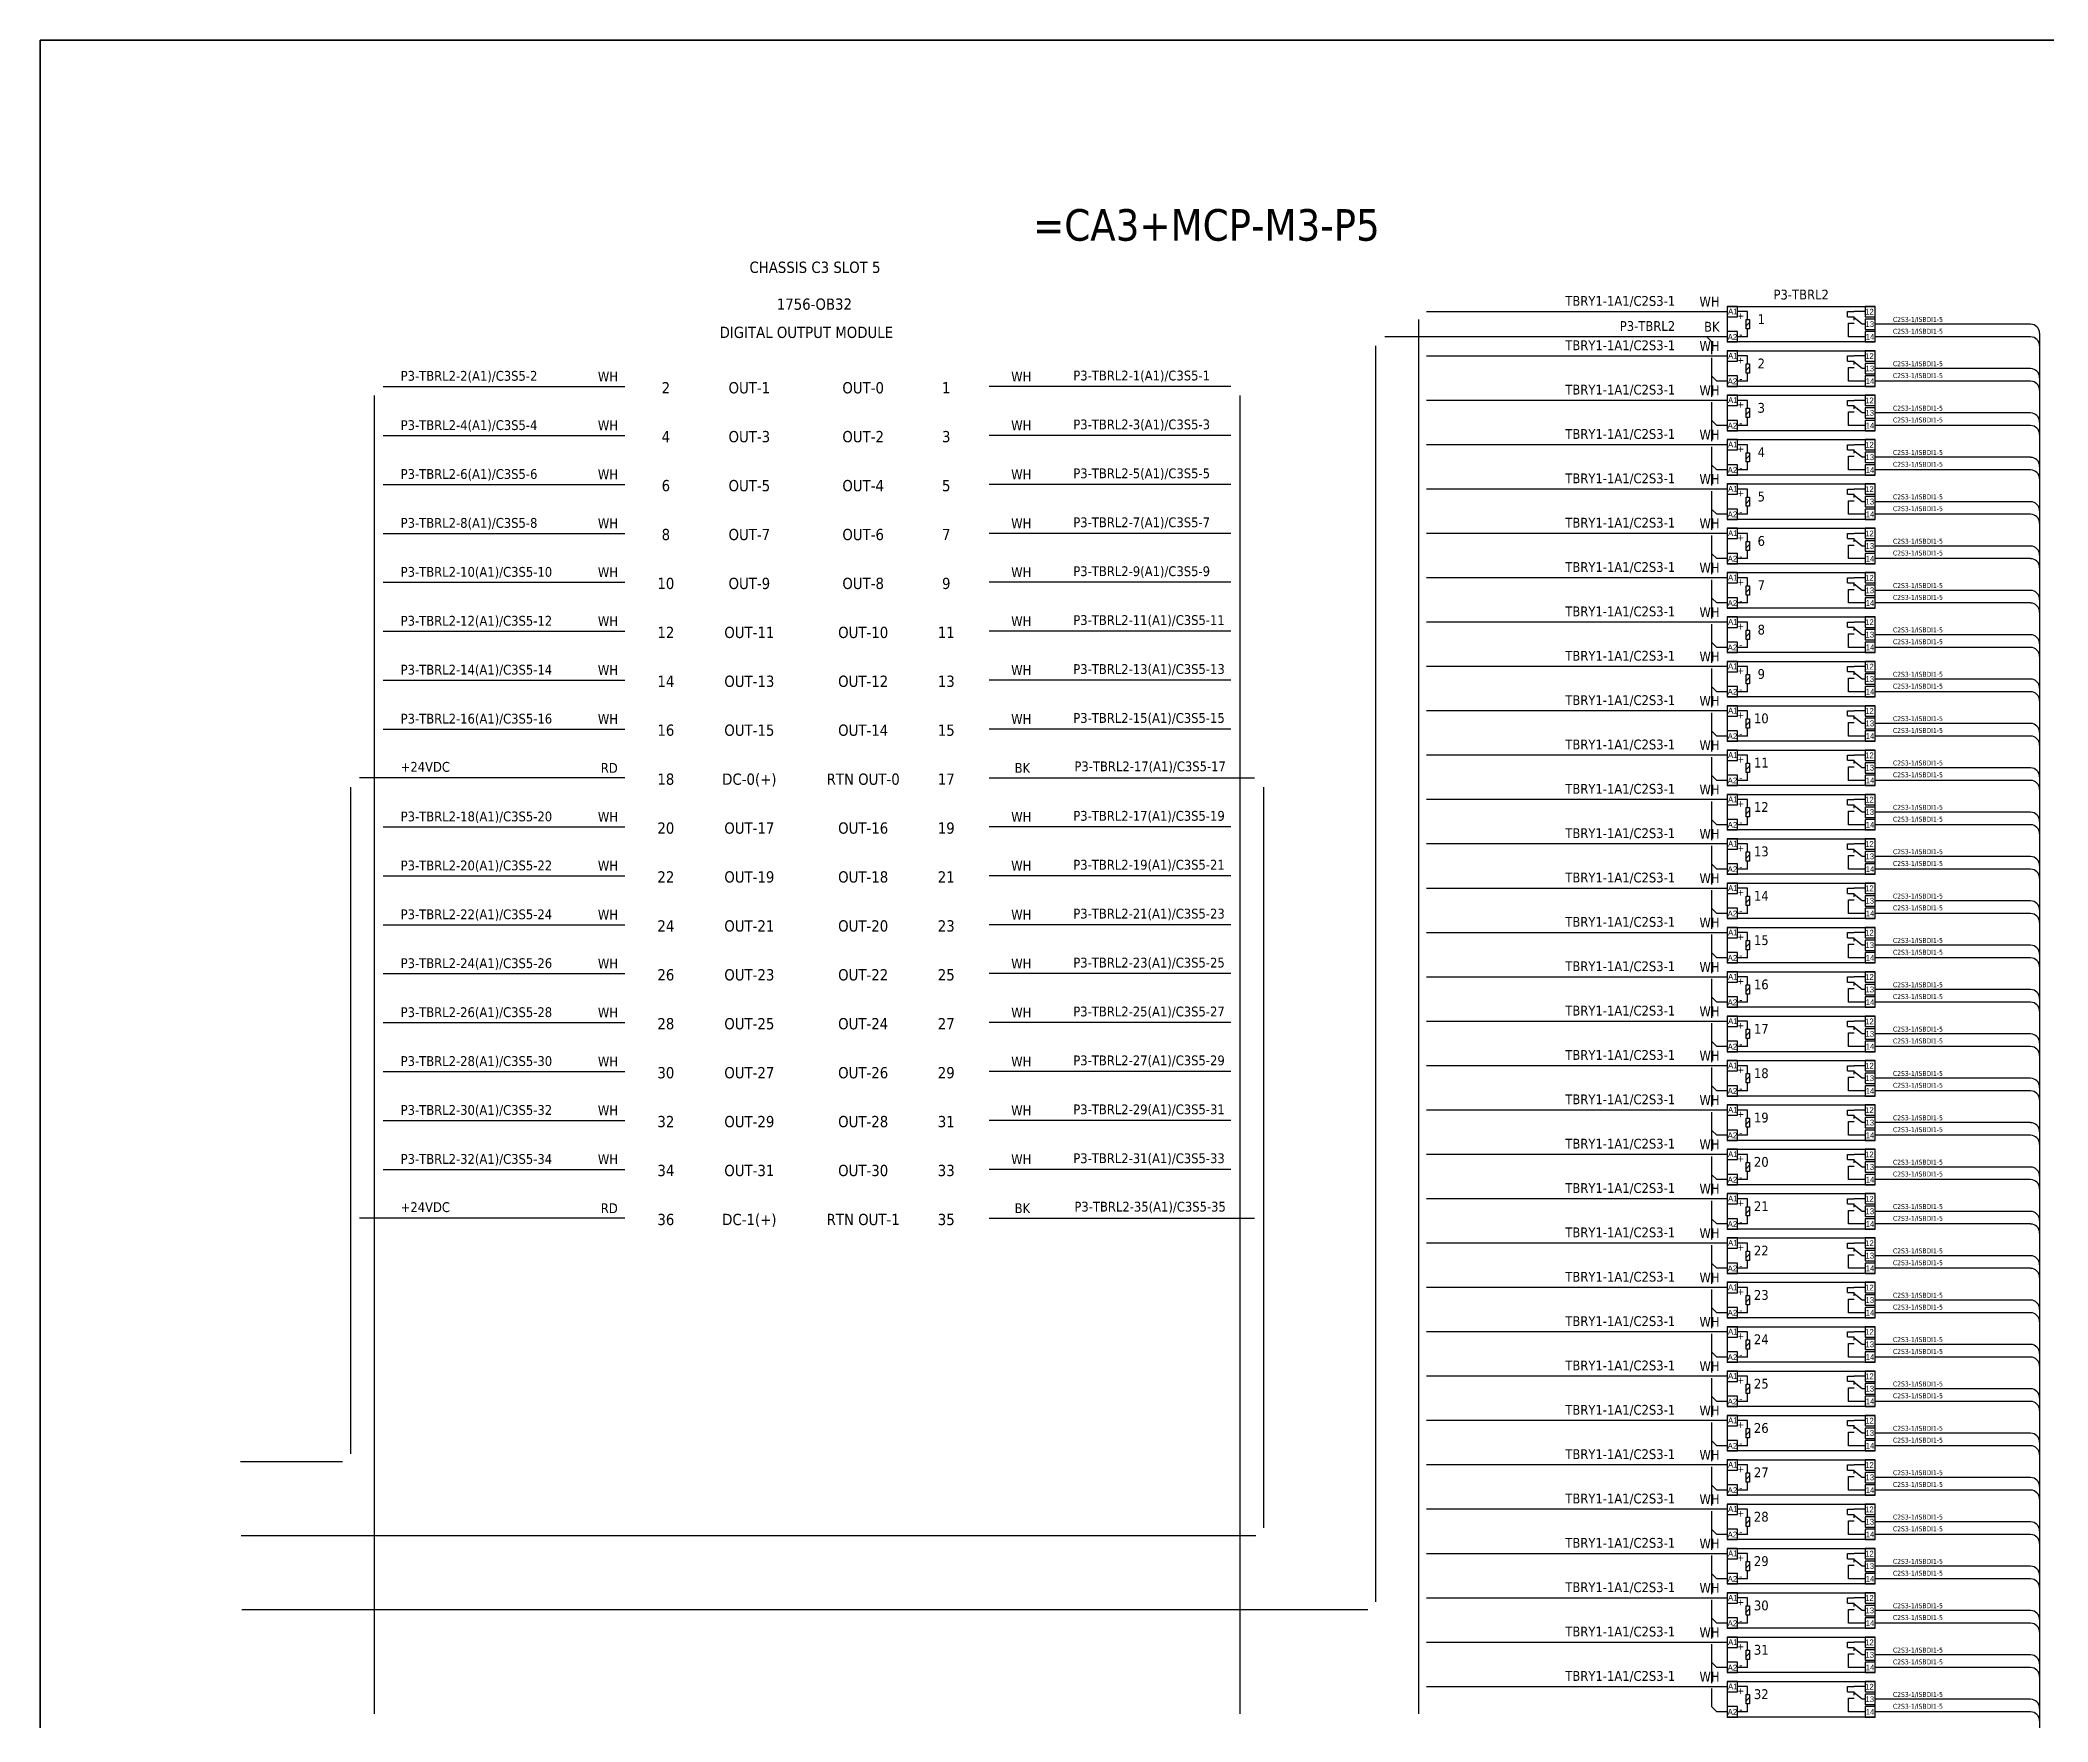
# Model space of a CAD drawing. Header units: metres. Extents: x 0 to 3893, y 0 to 2704.
# Drawn here: x 0 to 2037, y 998 to 2704 of the extents above; entities that cross this region are included whole.
import ezdxf
from ezdxf.enums import TextEntityAlignment as Align

# ---------------------------------------------------------------- set-up
doc = ezdxf.new("R2010")
doc.units = ezdxf.units.M
doc.linetypes.add('BORDERX2', pattern=[88.9, 25.4, -12.7, 25.4, -12.7, 0, -12.7])
doc.layers.add('HELPPOINT', color=7, linetype='Continuous')
doc.layers.add('x01001-FrameArea', color=2, linetype='BORDERX2')
doc.layers.add('IE-WIRE', color=7, linetype='Continuous', lineweight=25)
doc.styles.add('Tahoma', font='txt')

# ---------------------------------------------------------------- blocks, each defined once
blk = doc.blocks.new('xRY-SPDT-111')
at = {"color": 1, "ltscale": 25.4}
for p, q in [((0, 0), (0, -10.5)), ((10.4, 0), (0, 0)), ((0, 0), (150.3, 0)), ((0, 0), (0, -36)), ((10.4, -10.5), (10.4, 0)), ((140, 0), (140, -10.5)), ((150.3, 0), (140, 0)), ((150.3, -36), (150.3, 0)), ((150.3, -10.5), (150.3, 0)), ((150.3, -36), (150.3, 0)), ((0, -10.5), (10.4, -10.5)), ((20.7, -5.2), (10.4, -5.2)), ((22.8, -16.3), (19.4, -19.7)), ((20.7, -13.3), (20.7, -5.2)), ((122.2, -10.4), (122.2, -5.2)), ((122.2, -5.2), (128.9, -5.2)), ((122.2, -10.4), (128.9, -10.4)), ((123.2, -30.8), (123.2, -17)), ((123.2, -17), (128.9, -17)), ((140, -5.2), (128.9, -5.2)), ((128.9, -13.8), (128.9, -10.4)), ((136.9, -18), (128.9, -11.6)), ((140, -18), (136.9, -18)), ((140, -10.5), (150.3, -10.5)), ((140, -12.8), (140, -23.3)), ((150.3, -12.8), (140, -12.8)), ((150.3, -23.3), (150.3, -12.8)), ((0, -25.5), (0, -36)), ((10.4, -25.5), (0, -25.5)), ((0, -36), (10.4, -36)), ((150.3, -36), (0, -36)), ((10.4, -36), (10.4, -25.5)), ((20.7, -30.8), (10.4, -30.8)), ((20.7, -30.8), (20.7, -22.7)), ((140, -30.8), (123.2, -30.8)), ((140, -23.3), (150.3, -23.3)), ((140, -25.5), (140, -36)), ((150.3, -25.5), (140, -25.5)), ((140, -36), (150.3, -36)), ((150.3, -36), (150.3, -25.5))]:
    blk.add_line(p, q, dxfattribs=at)
blk.add_lwpolyline([(22.8, -22.7), (19.4, -22.7), (19.4, -13.3), (22.8, -13.3)], close=True, dxfattribs=at)
at = {"color": 1}
for s, p in [('A1', (5.8, -5)), ('12', (144.4, -5.3)), ('13', (144.8, -17.9)), ('A2', (5.4, -30.9)), ('14', (145, -30.8))]:
    blk.add_text(s, height=5.91, dxfattribs=at).set_placement(p, align=Align.MIDDLE_CENTER)
at = {"color": 1, "style": 'Tahoma'}
for s, p in [('+', (13.9, -9.3)), ('+', (13.9, -9.3)), ('-', (13.9, -28.2))]:
    blk.add_text(s, height=6.84, dxfattribs=at).set_placement(p, align=Align.MIDDLE_CENTER)
blk = doc.blocks.new('*U105')
at = {"layer": 'x01001-FrameArea'}
blk.add_blockref('xRY-SPDT-111', (-75.2, 18), dxfattribs=at)
blk = doc.blocks.new('*U92')
at = {"layer": 'x01001-FrameArea', "color": 0, "linetype": 'ByBlock', "lineweight": -2, "transparency": 16777216}
for p in [(0, 0), (0, -45), (0, -90), (0, -135), (0, -180), (0, -225), (0, -270), (0, -315), (0, -360), (0, -405), (0, -450), (0, -495), (0, -540), (0, -585), (0, -630), (0, -675), (0, -720), (0, -765), (0, -810), (0, -855), (0, -900), (0, -945), (0, -990), (0, -1035), (0, -1080), (0, -1125), (0, -1170), (0, -1215), (0, -1260), (0, -1305), (0, -1350), (0, -1395)]:
    blk.add_blockref('*U105', p, dxfattribs=at)
blk = doc.blocks.new('*U106')
at = {"color": 4, "style": 'Tahoma'}
for s, height, p in [('TBRY1-1A1/C2S3-1', 9.949, (36.2, -4.1)), ('WH', 9.95, (81.3, -4.8))]:
    blk.add_text(s, height=height, dxfattribs=at).set_placement(p, align=Align.RIGHT)
blk = doc.blocks.new('*U93')
at = {"layer": 'x01001-FrameArea', "color": 0, "linetype": 'ByBlock', "lineweight": -2, "transparency": 16777216}
for p in [(0, 0), (0, -45), (0, -90), (0, -135), (0, -180), (0, -225), (0, -270), (0, -315), (0, -360), (0, -405), (0, -450), (0, -495), (0, -540), (0, -585), (0, -630), (0, -675), (0, -720), (0, -765), (0, -810), (0, -855), (0, -900), (0, -945), (0, -990), (0, -1035), (0, -1080), (0, -1125), (0, -1170), (0, -1215), (0, -1260), (0, -1305), (0, -1350), (0, -1395)]:
    blk.add_blockref('*U106', p, dxfattribs=at)
blk = doc.blocks.new('*U107')
at = {"layer": 'IE-WIRE', "color": 4, "ltscale": 25.4}
for p, q in [((74.2, 7.2), (-83.4, 7.2)), ((74.2, -5.6), (-83.4, -5.6))]:
    blk.add_line(p, q, dxfattribs=at)
for centre in [(74.2, -2), (74.2, -14.8)]:
    blk.add_arc(centre, 9.17, 0, 90, dxfattribs=at)
at = {"color": 4, "style": 'Tahoma'}
for p in [(-65.4, 9.6), (-65.4, -2.4)]:
    blk.add_text('C2S3-1/ISBDI1-5', height=4.974, dxfattribs=at).set_placement(p)
blk = doc.blocks.new('*U94')
at = {"layer": 'x01001-FrameArea', "color": 0, "linetype": 'ByBlock', "lineweight": -2, "transparency": 16777216}
for p in [(0, 0), (0, -45), (0, -90), (0, -135), (0, -180), (0, -225), (0, -270), (0, -315), (0, -360), (0, -405), (0, -450), (0, -495), (0, -540), (0, -585), (0, -630), (0, -675), (0, -720), (0, -765), (0, -810), (0, -855), (0, -900), (0, -945), (0, -990), (0, -1035), (0, -1080), (0, -1125), (0, -1170), (0, -1215), (0, -1260), (0, -1305), (0, -1350), (0, -1395)]:
    blk.add_blockref('*U107', p, dxfattribs=at)

msp = doc.modelspace()

# ---------------------------------------------------------------- linework, layer by layer
for p, q in [((1691.3, 2403.2), (1696.3, 2398.2)), ((1696.3, 2385.8), (1696.3, 2398.2)), ((1696.3, 2342.5), (1696.3, 2381.8)), ((1701.3, 2358.2), (1696.3, 2363.2)), ((1711.7, 2358.2), (1701.3, 2358.2)), ((1696.3, 2297.5), (1696.3, 2336.8)), ((1701.3, 2313.2), (1696.3, 2318.2)), ((1711.7, 2313.2), (1701.3, 2313.2)), ((1696.3, 2252.5), (1696.3, 2291.8)), ((1701.3, 2268.2), (1696.3, 2273.2)), ((1711.7, 2268.2), (1701.3, 2268.2)), ((1696.3, 2207.5), (1696.3, 2246.8)), ((1701.3, 2223.2), (1696.3, 2228.2)), ((1711.7, 2223.2), (1701.3, 2223.2)), ((1696.3, 2162.5), (1696.3, 2201.8)), ((1701.3, 2178.2), (1696.3, 2183.2)), ((1711.7, 2178.2), (1701.3, 2178.2)), ((1696.3, 2117.5), (1696.3, 2156.8)), ((1701.3, 2133.2), (1696.3, 2138.2)), ((1711.7, 2133.2), (1701.3, 2133.2)), ((1696.3, 2072.5), (1696.3, 2111.8)), ((1701.3, 2088.2), (1696.3, 2093.2)), ((1711.7, 2088.2), (1701.3, 2088.2)), ((1696.3, 2027.5), (1696.3, 2066.8)), ((1701.3, 2043.2), (1696.3, 2048.2)), ((1711.7, 2043.2), (1701.3, 2043.2)), ((1696.3, 1982.5), (1696.3, 2021.8)), ((1701.3, 1998.2), (1696.3, 2003.2)), ((1711.7, 1998.2), (1701.3, 1998.2)), ((1696.3, 1937.5), (1696.3, 1976.8)), ((1701.3, 1953.2), (1696.3, 1958.2)), ((1711.7, 1953.2), (1701.3, 1953.2)), ((1696.3, 1892.5), (1696.3, 1931.8)), ((1701.3, 1908.2), (1696.3, 1913.2)), ((1711.7, 1908.2), (1701.3, 1908.2)), ((1696.3, 1847.5), (1696.3, 1886.8)), ((1701.3, 1863.2), (1696.3, 1868.2)), ((1711.7, 1863.2), (1701.3, 1863.2)), ((1696.3, 1802.5), (1696.3, 1841.8)), ((1701.3, 1818.2), (1696.3, 1823.2)), ((1711.7, 1818.2), (1701.3, 1818.2)), ((1696.3, 1757.5), (1696.3, 1796.8)), ((1701.3, 1773.2), (1696.3, 1778.2)), ((1711.7, 1773.2), (1701.3, 1773.2)), ((1696.3, 1712.5), (1696.3, 1751.8)), ((1701.3, 1728.2), (1696.3, 1733.2)), ((1711.7, 1728.2), (1701.3, 1728.2)), ((1696.3, 1667.5), (1696.3, 1706.8)), ((1701.3, 1683.2), (1696.3, 1688.2)), ((1711.7, 1683.2), (1701.3, 1683.2)), ((1696.3, 1622.5), (1696.3, 1661.8)), ((1701.3, 1638.2), (1696.3, 1643.2)), ((1711.7, 1638.2), (1701.3, 1638.2)), ((1696.3, 1577.5), (1696.3, 1616.8)), ((1701.3, 1593.2), (1696.3, 1598.2)), ((1711.7, 1593.2), (1701.3, 1593.2)), ((1696.3, 1532.5), (1696.3, 1571.8)), ((1701.3, 1548.2), (1696.3, 1553.2)), ((1711.7, 1548.2), (1701.3, 1548.2)), ((1696.3, 1487.5), (1696.3, 1526.8)), ((1701.3, 1503.2), (1696.3, 1508.2)), ((1711.7, 1503.2), (1701.3, 1503.2)), ((1696.3, 1442.5), (1696.3, 1481.8)), ((1701.3, 1458.2), (1696.3, 1463.2)), ((1711.7, 1458.2), (1701.3, 1458.2)), ((1696.3, 1397.5), (1696.3, 1436.8)), ((1701.3, 1413.2), (1696.3, 1418.2)), ((1711.7, 1413.2), (1701.3, 1413.2)), ((1696.3, 1352.5), (1696.3, 1391.8)), ((1701.3, 1368.2), (1696.3, 1373.2)), ((1711.7, 1368.2), (1701.3, 1368.2)), ((1696.3, 1307.5), (1696.3, 1346.8)), ((1701.3, 1323.2), (1696.3, 1328.2)), ((1711.7, 1323.2), (1701.3, 1323.2)), ((1696.3, 1262.5), (1696.3, 1301.8)), ((1701.3, 1278.2), (1696.3, 1283.2)), ((1711.7, 1278.2), (1701.3, 1278.2)), ((1696.3, 1217.5), (1696.3, 1256.8)), ((1701.3, 1233.2), (1696.3, 1238.2)), ((1711.7, 1233.2), (1701.3, 1233.2)), ((1696.3, 1172.5), (1696.3, 1211.8)), ((1701.3, 1188.2), (1696.3, 1193.2)), ((1711.7, 1188.2), (1701.3, 1188.2)), ((1696.3, 1127.5), (1696.3, 1166.8)), ((1701.3, 1143.2), (1696.3, 1148.2)), ((1711.7, 1143.2), (1701.3, 1143.2)), ((1696.3, 1082.5), (1696.3, 1121.8)), ((1701.3, 1098.2), (1696.3, 1103.2)), ((1711.7, 1098.2), (1701.3, 1098.2)), ((1696.3, 1037.5), (1696.3, 1076.8)), ((1701.3, 1053.2), (1696.3, 1058.2)), ((1711.7, 1053.2), (1701.3, 1053.2)), ((1696.3, 1013.2), (1696.3, 1031.8)), ((1701.3, 1008.2), (1696.3, 1013.2)), ((1711.7, 1008.2), (1701.3, 1008.2))]:
    msp.add_line(p, q)
at = {"color": 1, "ltscale": 25.4}
for p, q in [((593.4, 1955.7), (324, 1955.7)), ((314.9, 1946.5), (314.9, 1270))]:
    msp.add_line(p, q, dxfattribs=at)
at = {"layer": 'HELPPOINT', "color": 4, "lineweight": 35}
for p, q in [((0, 0), (0, 2704.2)), ((0, 2704.2), (3893.3, 2704.2)), ((0, 0), (0, 2704.2)), ((0, 2704.2), (3893.3, 2704.2))]:
    msp.add_line(p, q, dxfattribs=at)
at = {"layer": 'IE-WIRE', "color": 4, "ltscale": 25.4}
for p, q in [((1711.7, 2428.7), (1406.6, 2428.7)), ((1398.6, 2420.7), (1398.6, 1006.3)), ((2028.8, 2406.8), (2028.8, 927.2)), ((1711.7, 2383.7), (1406.6, 2383.7)), ((339, 2343.6), (339, 1006.3)), ((348.1, 2352.7), (593.4, 2352.7)), ((1208.1, 2352.7), (962.9, 2352.7)), ((1217.3, 2343.6), (1217.3, 1006.3)), ((1711.7, 2338.7), (1406.6, 2338.7)), ((348.1, 2303.1), (593.4, 2303.1)), ((1208.1, 2303.1), (962.9, 2303.1)), ((1711.7, 2293.7), (1406.6, 2293.7)), ((348.1, 2253.5), (593.4, 2253.5)), ((1208.1, 2253.5), (962.9, 2253.5)), ((1711.7, 2248.7), (1406.6, 2248.7)), ((348.1, 2203.8), (593.4, 2203.8)), ((1208.1, 2203.8), (962.9, 2203.8)), ((1711.7, 2203.7), (1406.6, 2203.7)), ((348.1, 2154.2), (593.4, 2154.2)), ((1208.1, 2154.2), (962.9, 2154.2)), ((1711.7, 2158.7), (1406.6, 2158.7)), ((348.1, 2104.6), (593.4, 2104.6)), ((1208.1, 2104.6), (962.9, 2104.6)), ((1711.7, 2113.7), (1406.6, 2113.7)), ((1711.7, 2068.7), (1406.6, 2068.7)), ((348.1, 2055), (593.4, 2055)), ((1208.1, 2055), (962.9, 2055)), ((1711.7, 2023.7), (1406.6, 2023.7)), ((348.1, 2005.3), (593.4, 2005.3)), ((1208.1, 2005.3), (962.9, 2005.3)), ((1711.7, 1978.7), (1406.6, 1978.7)), ((1711.7, 1933.7), (1406.6, 1933.7)), ((348.1, 1906.1), (593.4, 1906.1)), ((1208.1, 1906.1), (962.9, 1906.1)), ((1711.7, 1888.7), (1406.6, 1888.7)), ((348.1, 1856.4), (593.4, 1856.4)), ((1208.1, 1856.4), (962.9, 1856.4)), ((1711.7, 1843.7), (1406.6, 1843.7)), ((348.1, 1806.8), (593.4, 1806.8)), ((1208.1, 1806.8), (962.9, 1806.8)), ((1711.7, 1798.7), (1406.6, 1798.7)), ((348.1, 1757.2), (593.4, 1757.2)), ((1208.1, 1757.2), (962.9, 1757.2)), ((1711.7, 1753.7), (1406.6, 1753.7)), ((348.1, 1707.5), (593.4, 1707.5)), ((1208.1, 1707.5), (962.9, 1707.5)), ((1711.7, 1708.7), (1406.6, 1708.7)), ((348.1, 1657.9), (593.4, 1657.9)), ((1208.1, 1657.9), (962.9, 1657.9)), ((1711.7, 1663.7), (1406.6, 1663.7)), ((1711.7, 1618.7), (1406.6, 1618.7)), ((348.1, 1608.3), (593.4, 1608.3)), ((1208.1, 1608.3), (962.9, 1608.3)), ((1711.7, 1573.7), (1406.6, 1573.7)), ((348.1, 1558.6), (593.4, 1558.6)), ((1208.1, 1558.6), (962.9, 1558.6)), ((1711.7, 1528.7), (1406.6, 1528.7)), ((1711.7, 1483.7), (1406.6, 1483.7)), ((1711.7, 1438.7), (1406.6, 1438.7)), ((1711.7, 1393.7), (1406.6, 1393.7)), ((1711.7, 1348.7), (1406.6, 1348.7)), ((1711.7, 1303.7), (1406.6, 1303.7)), ((1711.7, 1258.7), (1406.6, 1258.7)), ((1711.7, 1213.7), (1406.6, 1213.7)), ((1711.7, 1168.7), (1406.6, 1168.7)), ((1711.7, 1123.7), (1406.6, 1123.7)), ((1711.7, 1078.7), (1406.6, 1078.7)), ((1711.7, 1033.7), (1406.6, 1033.7))]:
    msp.add_line(p, q, dxfattribs=at)
at = {"layer": 'IE-WIRE', "color": 7, "ltscale": 25.4}
for p, q in [((1355.1, 2394.1), (1355.1, 1119.9)), ((962.9, 1955.7), (1232.3, 1955.7)), ((1241.4, 1946.5), (1241.4, 1194.9)), ((962.9, 1509), (1232.3, 1509)), ((1233.4, 1186.9), (204.1, 1186.9)), ((1347.1, 1111.9), (204.8, 1111.9))]:
    msp.add_line(p, q, dxfattribs=at)
at = {"layer": 'IE-WIRE', "ltscale": 25.4}
msp.add_line((1711.7, 2403.2), (1364.3, 2403.2), dxfattribs=at)
at = {"layer": 'IE-WIRE', "color": 1, "ltscale": 25.4}
for p, q in [((593.4, 1509), (324, 1509)), ((306.9, 1262), (203.4, 1262))]:
    msp.add_line(p, q, dxfattribs=at)

# ---------------------------------------------------------------- block references
at = {"layer": 'x01001-FrameArea'}
for name, p in [('*U93', (1622.8, 2438.8)), ('*U92', (1786.9, 2416)), ('*U94', (1945.4, 2408.8))]:
    msp.add_blockref(name, p, dxfattribs=at)

# ---------------------------------------------------------------- texts
at = {"color": 2, "style": 'Tahoma'}
for s, height, p in [('=CA3+MCP-M3-P5', 32, (1183.4, 2516.8)), ('CHASSIS C3 SLOT 5', 11.441, (786.2, 2473.8)), ('1756-OB32', 11.44, (785.6, 2436.4)), ('DIGITAL OUTPUT MODULE', 11.441, (777.4, 2407.8)), ('2', 11.4, (634.9, 2351.6)), ('OUT-1', 11.44, (719.6, 2351.6)), ('OUT-0', 11.44, (835.1, 2351.6)), ('1', 11.4, (919.4, 2351.6)), ('4', 11.4, (634.9, 2302)), ('OUT-3', 11.44, (719.6, 2302)), ('OUT-2', 11.44, (835.1, 2302)), ('3', 11.4, (919.4, 2302)), ('6', 11.4, (634.9, 2252.3)), ('OUT-5', 11.44, (719.6, 2252.3)), ('OUT-4', 11.44, (835.1, 2252.3)), ('5', 11.4, (919.4, 2252.3)), ('8', 11.4, (634.9, 2202.7)), ('OUT-7', 11.44, (719.6, 2202.7)), ('OUT-6', 11.44, (835.1, 2202.7)), ('7', 11.4, (919.4, 2202.7)), ('10', 11.44, (634.9, 2153.1)), ('OUT-9', 11.44, (719.6, 2153.1)), ('OUT-8', 11.44, (835.1, 2153.1)), ('9', 11.4, (919.4, 2153.1)), ('12', 11.44, (634.9, 2103.4)), ('OUT-11', 11.44, (719.6, 2103.4)), ('OUT-10', 11.44, (835.1, 2103.4)), ('11', 11.44, (919.4, 2103.4)), ('14', 11.44, (634.9, 2053.8)), ('OUT-13', 11.44, (719.6, 2053.8)), ('OUT-12', 11.44, (835.1, 2053.8)), ('13', 11.44, (919.4, 2053.8)), ('16', 11.44, (634.9, 2004.2)), ('OUT-15', 11.44, (719.6, 2004.2)), ('OUT-14', 11.44, (835.1, 2004.2)), ('15', 11.44, (919.4, 2004.2)), ('18', 11.44, (634.9, 1954.5)), ('DC-0(+)', 11.44, (719.6, 1954.5)), ('RTN OUT-0', 11.44, (835.1, 1954.5)), ('17', 11.44, (919.4, 1954.5)), ('20', 11.44, (634.9, 1904.9)), ('OUT-17', 11.44, (719.6, 1904.9)), ('OUT-16', 11.44, (835.1, 1904.9)), ('19', 11.44, (919.4, 1904.9)), ('22', 11.44, (634.9, 1855.3)), ('OUT-19', 11.44, (719.6, 1855.3)), ('OUT-18', 11.44, (835.1, 1855.3)), ('21', 11.44, (919.4, 1855.3)), ('24', 11.44, (634.9, 1805.6)), ('OUT-21', 11.44, (719.6, 1805.6)), ('OUT-20', 11.44, (835.1, 1805.6)), ('23', 11.44, (919.4, 1805.6)), ('26', 11.44, (634.9, 1756)), ('OUT-23', 11.44, (719.6, 1756)), ('OUT-22', 11.44, (835.1, 1756)), ('25', 11.44, (919.4, 1756)), ('28', 11.44, (634.9, 1706.4)), ('OUT-25', 11.44, (719.6, 1706.4)), ('OUT-24', 11.44, (835.1, 1706.4)), ('27', 11.44, (919.4, 1706.4)), ('30', 11.44, (634.9, 1656.7)), ('OUT-27', 11.44, (719.6, 1656.7)), ('OUT-26', 11.44, (835.1, 1656.7)), ('29', 11.44, (919.4, 1656.7)), ('32', 11.44, (634.9, 1607.1)), ('OUT-29', 11.44, (719.6, 1607.1)), ('OUT-28', 11.44, (835.1, 1607.1)), ('31', 11.44, (919.4, 1607.1)), ('34', 11.44, (634.9, 1557.5)), ('OUT-31', 11.44, (719.6, 1557.5)), ('OUT-30', 11.44, (835.1, 1557.5)), ('33', 11.44, (919.4, 1557.5)), ('36', 11.44, (634.9, 1507.8)), ('DC-1(+)', 11.44, (719.6, 1507.8)), ('RTN OUT-1', 11.44, (835.1, 1507.8)), ('35', 11.44, (919.4, 1507.8))]:
    msp.add_text(s, height=height, dxfattribs=at).set_placement(p, align=Align.MIDDLE_CENTER)
at = {"color": 4, "style": 'Tahoma'}
for s, p in [('P3-TBRL2', (1786.9, 2446.1)), ('1', (1746.4, 2421.2)), ('2', (1746.4, 2376.2)), ('3', (1746.4, 2331.2)), ('4', (1746.4, 2286.2)), ('5', (1746.4, 2241.2)), ('6', (1746.4, 2196.2)), ('7', (1746.4, 2151.2)), ('8', (1746.4, 2106.2)), ('9', (1746.4, 2061.2)), ('10', (1746.4, 2016.2)), ('11', (1746.4, 1971.2)), ('12', (1746.4, 1926.2)), ('13', (1746.4, 1881.2)), ('14', (1746.4, 1836.2)), ('15', (1746.4, 1791.2)), ('16', (1746.4, 1746.2)), ('17', (1746.4, 1701.2)), ('18', (1746.4, 1656.2)), ('19', (1746.4, 1611.2)), ('20', (1746.4, 1566.2)), ('21', (1746.4, 1521.2)), ('22', (1746.4, 1476.2)), ('23', (1746.4, 1431.2)), ('24', (1746.4, 1386.2)), ('25', (1746.4, 1341.2)), ('26', (1746.4, 1296.2)), ('27', (1746.4, 1251.2)), ('28', (1746.4, 1206.2)), ('29', (1746.4, 1161.2)), ('30', (1746.4, 1116.2)), ('31', (1746.4, 1071.2)), ('32', (1746.4, 1026.2))]:
    msp.add_text(s, height=9.95, dxfattribs=at).set_placement(p, align=Align.MIDDLE_CENTER)
at = {"style": 'Tahoma'}
for s, p in [('P3-TBRL2', (1659, 2409.2)), ('BK', (1704.1, 2408.5))]:
    msp.add_text(s, height=9.95, dxfattribs=at).set_placement(p, align=Align.RIGHT)
at = {"color": 4, "style": 'Tahoma'}
for s, height, p in [('P3-TBRL2-2(A1)/C3S5-2', 9.949, (365.8, 2358.7)), ('WH', 9.95, (565.9, 2358)), ('WH', 9.95, (985.3, 2358)), ('P3-TBRL2-1(A1)/C3S5-1', 9.949, (1048.3, 2359)), ('P3-TBRL2-4(A1)/C3S5-4', 9.949, (365.8, 2308.7)), ('WH', 9.95, (565.9, 2308.4)), ('WH', 9.95, (985.3, 2308.4)), ('P3-TBRL2-3(A1)/C3S5-3', 9.949, (1048.3, 2309.4)), ('P3-TBRL2-6(A1)/C3S5-6', 9.949, (365.8, 2259.1)), ('WH', 9.95, (565.9, 2258.7)), ('WH', 9.95, (985.3, 2258.7)), ('P3-TBRL2-5(A1)/C3S5-5', 9.949, (1048.3, 2259.8)), ('P3-TBRL2-8(A1)/C3S5-8', 9.949, (365.8, 2209.5)), ('WH', 9.95, (565.9, 2209.1)), ('WH', 9.95, (985.3, 2209.1)), ('P3-TBRL2-7(A1)/C3S5-7', 9.949, (1048.3, 2210.1)), ('P3-TBRL2-10(A1)/C3S5-10', 9.949, (365.8, 2159.8)), ('WH', 9.95, (565.9, 2159.5)), ('WH', 9.95, (985.3, 2159.5)), ('P3-TBRL2-9(A1)/C3S5-9', 9.949, (1048.3, 2160.5)), ('P3-TBRL2-12(A1)/C3S5-12', 9.949, (365.8, 2110.2)), ('WH', 9.95, (565.9, 2109.8)), ('WH', 9.95, (985.3, 2109.8)), ('P3-TBRL2-11(A1)/C3S5-11', 9.949, (1048.3, 2110.9)), ('P3-TBRL2-14(A1)/C3S5-14', 9.949, (365.8, 2060.6)), ('WH', 9.95, (565.9, 2060.2)), ('WH', 9.95, (985.3, 2060.2)), ('P3-TBRL2-13(A1)/C3S5-13', 9.949, (1048.3, 2061.2)), ('P3-TBRL2-16(A1)/C3S5-16', 9.949, (365.8, 2010.9)), ('WH', 9.95, (565.9, 2010.6)), ('WH', 9.95, (985.3, 2010.6)), ('P3-TBRL2-15(A1)/C3S5-15', 9.949, (1048.3, 2011.6)), ('P3-TBRL2-18(A1)/C3S5-20', 9.949, (365.8, 1911.7)), ('WH', 9.95, (565.9, 1911.3)), ('WH', 9.95, (985.3, 1911.3)), ('P3-TBRL2-17(A1)/C3S5-19', 9.949, (1048.3, 1912.3)), ('P3-TBRL2-20(A1)/C3S5-22', 9.949, (365.8, 1862)), ('WH', 9.95, (565.9, 1861.7)), ('WH', 9.95, (985.3, 1861.7)), ('P3-TBRL2-19(A1)/C3S5-21', 9.949, (1048.3, 1862.7)), ('P3-TBRL2-22(A1)/C3S5-24', 9.949, (365.8, 1812.4)), ('WH', 9.95, (565.9, 1812)), ('WH', 9.95, (985.3, 1812)), ('P3-TBRL2-21(A1)/C3S5-23', 9.949, (1048.3, 1813.1)), ('P3-TBRL2-24(A1)/C3S5-26', 9.949, (365.8, 1762.8)), ('WH', 9.95, (565.9, 1762.4)), ('WH', 9.95, (985.3, 1762.4)), ('P3-TBRL2-23(A1)/C3S5-25', 9.949, (1048.3, 1763.4)), ('P3-TBRL2-26(A1)/C3S5-28', 9.949, (365.8, 1713.1)), ('WH', 9.95, (565.9, 1712.8)), ('WH', 9.95, (985.3, 1712.8)), ('P3-TBRL2-25(A1)/C3S5-27', 9.949, (1048.3, 1713.8)), ('P3-TBRL2-28(A1)/C3S5-30', 9.949, (365.8, 1663.5)), ('WH', 9.95, (565.9, 1663.1)), ('WH', 9.95, (985.3, 1663.1)), ('P3-TBRL2-27(A1)/C3S5-29', 9.949, (1048.3, 1664.2)), ('P3-TBRL2-30(A1)/C3S5-32', 9.949, (365.8, 1613.9)), ('WH', 9.95, (565.9, 1613.5)), ('WH', 9.95, (985.3, 1613.5)), ('P3-TBRL2-29(A1)/C3S5-31', 9.949, (1048.3, 1614.5)), ('P3-TBRL2-32(A1)/C3S5-34', 9.949, (365.8, 1564.2)), ('WH', 9.95, (565.9, 1563.9)), ('WH', 9.95, (985.3, 1563.9)), ('P3-TBRL2-31(A1)/C3S5-33', 9.949, (1048.3, 1564.9))]:
    msp.add_text(s, height=height, dxfattribs=at).set_placement(p)
at = {"color": 1, "style": 'Tahoma'}
for s, p in [('+24VDC', (365.8, 1962)), ('RD', (568.9, 1960.9)), ('+24VDC', (365.8, 1515.3)), ('RD', (568.9, 1514.2))]:
    msp.add_text(s, height=9.95, dxfattribs=at).set_placement(p)
at = {"color": 7, "style": 'Tahoma'}
for s, height, p in [('BK', 9.95, (988.8, 1960.9)), ('P3-TBRL2-17(A1)/C3S5-17', 9.949, (1049.4, 1962.5)), ('BK', 9.95, (988.8, 1514.2)), ('P3-TBRL2-35(A1)/C3S5-35', 9.949, (1049.4, 1515.8))]:
    msp.add_text(s, height=height, dxfattribs=at).set_placement(p)

doc.saveas('drawing.dxf')
